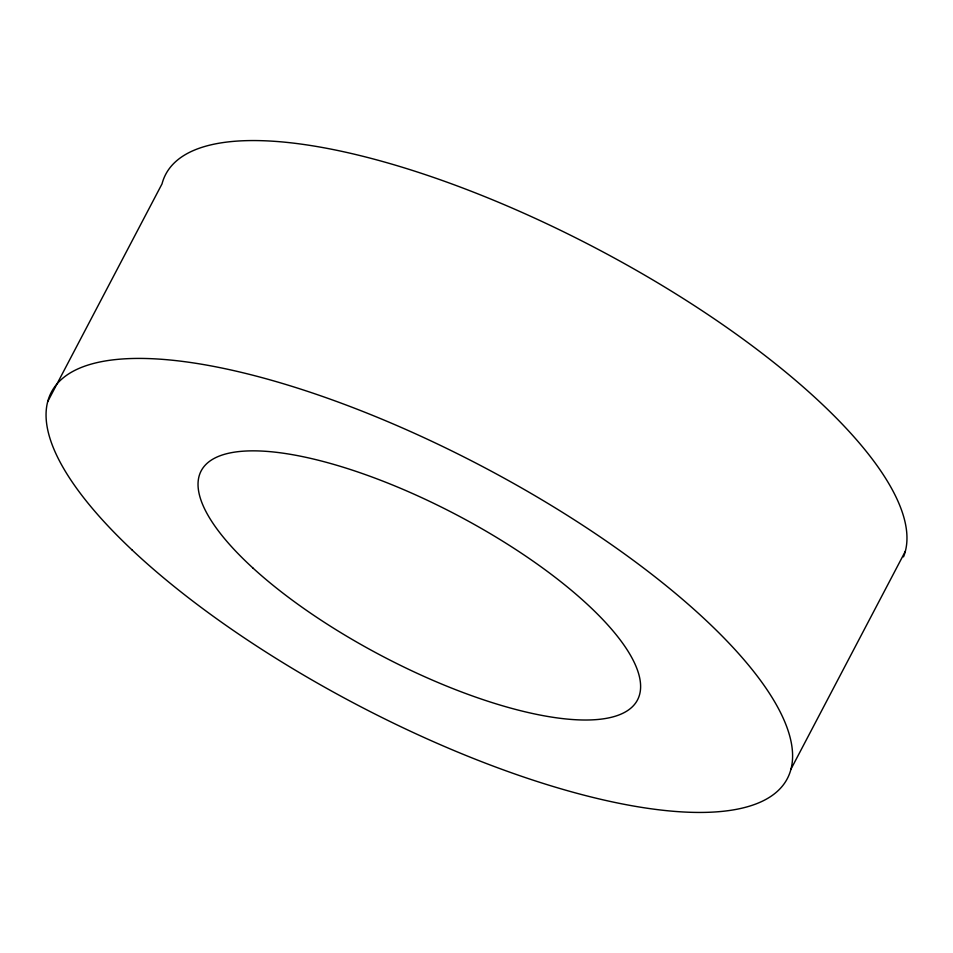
<?xml version="1.0" encoding="UTF-8"?>
<svg xmlns="http://www.w3.org/2000/svg" width="953" height="953" viewBox="0 0 953 953"><rect width="100%" height="100%" fill="white"/><g stroke="black" fill="none" stroke-linecap="round" stroke-linejoin="round"><path stroke-width="1.43" d="M47.65 401.737L162.022 183.881A415.627 134.635 27.7 0 1 576.458 238.19A415.627 134.635 27.7 0 1 903.492 556.874M790.978 769.119L905.35 551.263M131.955 549.857A415.627 134.635 27.7 0 0 769.321 797.387A415.627 134.635 27.7 0 0 356.66 409.028A415.627 134.635 27.7 0 0 131.955 549.857M253.045 568.131A246.398 79.814 27.7 0 0 628.92 709.663A246.398 79.814 27.7 0 0 375.982 478.489A246.398 79.814 27.7 0 0 253.045 568.131"/></g></svg>
